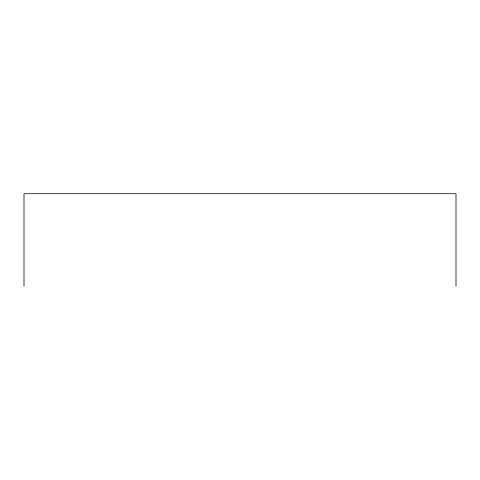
<?xml version="1.0" encoding="UTF-8"?>
<svg xmlns="http://www.w3.org/2000/svg" width="480" height="480" viewBox="0 0 480 480"><rect width="100%" height="100%" fill="white"/><g stroke="black" fill="none" stroke-linecap="round" stroke-linejoin="round"><path stroke-width="0.72" d="M456 286.296L456 193.704L24 193.704L24 286.296"/></g></svg>
